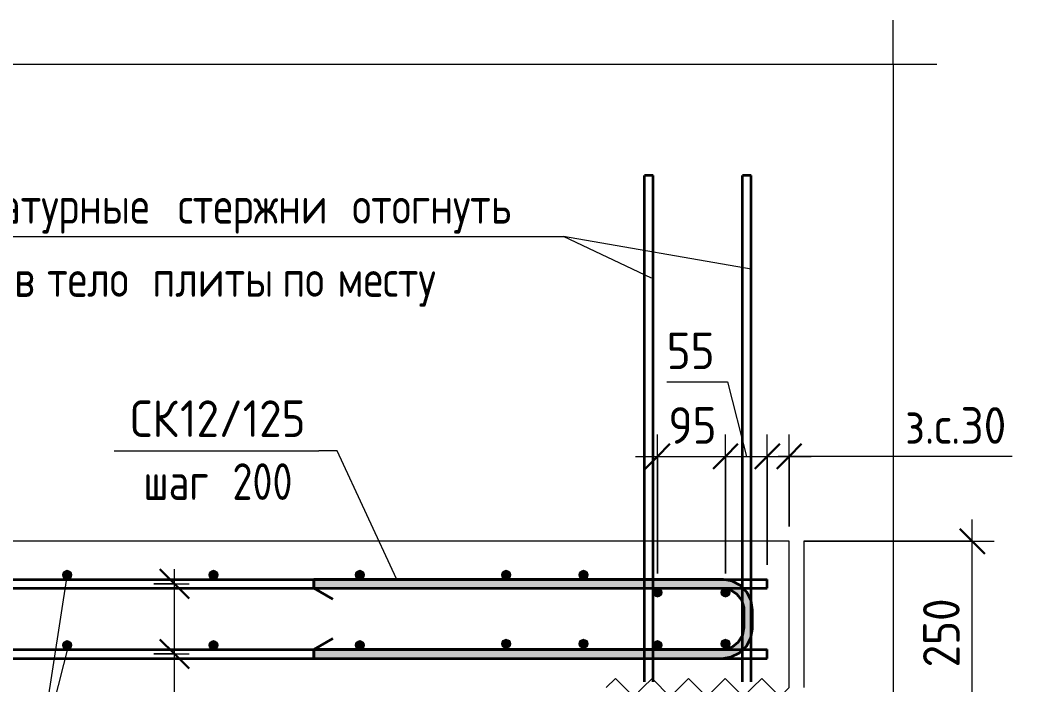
# Model space of a CAD drawing. Header units: millimetres. Extents: x 2384 to 38512, y -3571 to 48684.
# Drawn here: x 22082 to 23467, y -266 to 642 of the extents above; entities that cross this region are included whole.
import ezdxf

# ---------------------------------------------------------------- set-up
doc = ezdxf.new("R2010")
doc.units = ezdxf.units.MM
for name, color, linetype, lineweight in [('AA_Dim', 7, 'Continuous', 9), ('AA_Dim-20', 7, 'Continuous', 9), ('AA_Oformlenie', 7, 'Continuous', 9), ('AA_Vinoska', 7, 'Continuous', 9), ('AF_Perekritie_Опалубка', 253, 'Continuous', 20), ('KR_Armatura', 7, 'Continuous', 20), ('KR_Armatura_Tonkie', 7, 'Continuous', 20)]:
    doc.layers.add(name, color=color, linetype=linetype, lineweight=lineweight)
doc.styles.add('GOST Common', font='GOST Common.ttf', dxfattribs={"width": 0.85, "height": 50})
doc.styles.add('ISOCPEUR_1', font='isocpeur.ttf', dxfattribs={"width": 0.9, "height": 50})
doc.styles.add('ISOCPEUR_2', font='isocpeur.ttf', dxfattribs={"width": 0.8, "height": 50})
doc.dimstyles.new('00_Точн_3_знака__прозр__1', dxfattribs={"dimscale": 304.8, "dimtxt": 49.799059, "dimasz": 0.111549, "dimexe": 0.098425, "dimexo": 0.065617, "dimgap": 0.006562, "dimtad": 1, "dimdec": 3, "dimrnd": 0.001, "dimdsep": 46, "dimtxsty": 'ISOCPEUR_1', "dimblk1": 'OBLIQUE', "dimblk2": 'OBLIQUE', "dimsah": 1, "dimcen": 0.09, "dimdle": 0.098425, "dimazin": 0, "dimtfac": 1, "dimtdec": 4, "dimtix": 1, "dimtmove": 0, "dimatfit": 3, "dimfxl": 1, "dimtvp": 1, "dimtolj": 1, "dimtzin": 0, "dimlwd": 18, "dimlwe": 18, "dimarcsym": 2})
doc.dimstyles.new('05_Округл_5мм__прозр_', dxfattribs={"dimscale": 304.8, "dimtxt": 49.799059, "dimasz": 0.111549, "dimexe": 0.098425, "dimexo": 0.065617, "dimgap": 0.006562, "dimtad": 1, "dimdec": 0, "dimrnd": 5, "dimdsep": 46, "dimtxsty": 'ISOCPEUR_1', "dimblk1": 'OBLIQUE', "dimblk2": 'OBLIQUE', "dimsah": 1, "dimcen": 0.09, "dimdle": 0.098425, "dimazin": 0, "dimtfac": 1, "dimtdec": 4, "dimtix": 1, "dimtmove": 1, "dimatfit": 3, "dimfxl": 1, "dimtvp": 1, "dimtolj": 1, "dimtzin": 0, "dimlwd": 18, "dimlwe": 18, "dimarcsym": 2})
doc.dimstyles.new('05_Округл_5мм__прозр__1', dxfattribs={"dimscale": 304.8, "dimtxt": 49.799059, "dimasz": 0.111549, "dimexe": 0.098425, "dimexo": 0.065617, "dimgap": 0.006562, "dimtad": 1, "dimdec": 0, "dimrnd": 5, "dimdsep": 46, "dimtxsty": 'ISOCPEUR_1', "dimblk1": 'OBLIQUE', "dimblk2": 'OBLIQUE', "dimsah": 1, "dimcen": 0.09, "dimdle": 0.098425, "dimazin": 0, "dimtfac": 1, "dimtdec": 4, "dimtix": 1, "dimtmove": 0, "dimatfit": 3, "dimfxl": 1, "dimtvp": 1, "dimtolj": 1, "dimtzin": 0, "dimlwd": 18, "dimlwe": 18, "dimarcsym": 2})
doc.dimstyles.new('10_Раскладка_арматуры_с_засечками', dxfattribs={"dimscale": 304.8, "dimtxt": 0.18, "dimasz": 0.131234, "dimexe": 0.065617, "dimexo": 0, "dimgap": 0, "dimtad": 1, "dimdec": 3, "dimrnd": 0.001, "dimdsep": 46, "dimtxsty": 'ISOCPEUR_2', "dimblk1": 'OBLIQUE', "dimblk2": 'OBLIQUE', "dimsah": 1, "dimcen": 0.09, "dimdle": 0.065617, "dimazin": 0, "dimtfac": 1, "dimtdec": 4, "dimtix": 1, "dimtmove": 0, "dimatfit": 3, "dimfxl": 1, "dimtvp": 1, "dimtolj": 1, "dimtzin": 0, "dimlwd": 18, "dimlwe": 18, "dimarcsym": 2})

# ---------------------------------------------------------------- blocks, each defined once
blk = doc.blocks.new('Школа429_0_КР_РД_ВходнаяГруппа3_rvt-2-Сечение 3')
at = {"layer": 'AF_Perekritie_Опалубка', "color": 114}
for p, q in [((48167, -70), (48045, -70)), ((48045, -70), (48045, -270))]:
    blk.add_line(p, q, dxfattribs=at)
blk = doc.blocks.new('350_Стержень П торец СК-СГ _НесАрм_РабПлоск_ - 350_Стержень П торец СК-СГ _НесАрм_РабПлоск_-3817508-Сечение 3')
at = {"layer": 'KR_Armatura_Tonkie', "lineweight": 35}
for points in [[(47507, -134), (47933, -133.8), (47933, -122), (47375, -122.2), (47375, -134), (47478.7, -134)], [(47972, -164), (47975, -164), (47973.6, -153.1), (47969.4, -143), (47962.3, -134), (47954, -127.6), (47943.9, -123.4), (47933, -122.2), (47933, -134), (47940.8, -135), (47948.6, -138.5), (47954.6, -143.3), (47959.1, -149.3), (47962, -156.2), (47963.2, -164), (47970.8, -164)], [(47969, -188), (47975, -188), (47974.8, -164), (47963, -164), (47963.2, -188), (47967.4, -188)], [(47933, -230), (47943.9, -228.6), (47954, -224.4), (47962.7, -217.7), (47969.5, -208.8), (47973.6, -198.9), (47974.8, -188), (47963, -188), (47962, -195.8), (47958.6, -203.5), (47953.7, -209.6), (47947.7, -214.1), (47940.8, -217), (47933, -218.2), (47933, -229.8)], [(47375, -230), (47933, -229.8), (47933, -218), (47375, -218.2), (47375, -229.8)]]:
    blk.add_hatch(color=256, dxfattribs=at).paths.add_polyline_path(points)
for p, q in [((47827, -122), (47375, -122)), ((47375, -134), (47375, -122)), ((47375, -122.2), (47375, -133.8)), ((47839, -122), (47827, -122)), ((47933, -122), (47839, -122)), ((47375, -134), (47827, -134)), ((47375, -134), (47401, -149)), ((47827, -134), (47839, -134)), ((47839, -134), (47933, -134)), ((47961.7, -134), (47961, -133.2)), ((47975, -164), (47973, -151.3)), ((47963, -164), (47963, -188)), ((47975, -188), (47975, -164)), ((47963, -188), (47961, -198.7)), ((47375, -218), (47401, -203)), ((47827, -218), (47375, -218)), ((47375, -230), (47375, -218)), ((47375, -218.2), (47375, -218.8)), ((47375, -218.8), (47375, -229.8)), ((47839, -218), (47827, -218)), ((47933, -218), (47839, -218)), ((47961, -218.7), (47961.7, -218)), ((47375, -230), (47827, -230)), ((47827, -230), (47839, -230)), ((47839, -230), (47933, -230))]:
    blk.add_line(p, q, dxfattribs=at)
at = {"layer": 'KR_Armatura_Tonkie', "lineweight": 35, "flags": 128}
for points in [[(47961, -133.2), (47958.4, -130.6), (47947.1, -124.5), (47934.5, -122), (47933, -122)], [(47933, -134), (47943.7, -136), (47952.9, -141.6), (47959.6, -150.1), (47961, -154.7)], [(47973, -151.2), (47967.3, -139.8), (47961.7, -134)], [(47961, -154.7), (47962.8, -160.5), (47963, -164)], [(47973, -199.8), (47975, -189.5), (47975, -188)], [(47961, -198.7), (47955.4, -207.9), (47946.9, -214.6), (47936.5, -217.8), (47933, -218)], [(47961.7, -218), (47966.4, -213.4), (47972.5, -202.1), (47973, -199.8)], [(47933, -230), (47945.7, -228), (47957.2, -222.3), (47961, -218.7)]]:
    blk.add_lwpolyline(points, dxfattribs=at)
blk = doc.blocks.new('350_Стержень П торец СК-СГ _НесАрм_РабПлоск_ - 350_Стержень П торец СК-СГ _НесАрм_РабПлоск_-V63-Сечение 3')
at = {"layer": 'KR_Armatura_Tonkie', "lineweight": 35}
for p, q in [((47827, -122), (47375, -122)), ((47375, -133.8), (47375, -122.2)), ((47375, -122.2), (47375, -133.8)), ((47839, -122), (47827, -122)), ((47933, -122), (47839, -122)), ((47375, -134), (47827, -134)), ((47375, -134), (47401, -149)), ((47827, -134), (47839, -134)), ((47839, -134), (47933, -134)), ((47933, -134), (47942.5, -135.7)), ((47945, -136.8), (47951.5, -140.7)), ((47953.4, -142.1), (47959.3, -149.7)), ((47960, -151.5), (47961, -154.7)), ((47973, -151.2), (47971.7, -148.6)), ((47973.2, -152.2), (47973, -151.3)), ((47961, -154.7), (47962.3, -159)), ((47963, -164), (47963, -188)), ((47975, -188), (47975, -164)), ((47963, -188), (47961.3, -197.5)), ((47375, -218), (47401, -203)), ((47960.2, -200), (47956.3, -206.5)), ((47827, -218), (47375, -218)), ((47375, -218.2), (47375, -229.8)), ((47375, -229.8), (47375, -218.2)), ((47839, -218), (47827, -218)), ((47933, -218), (47839, -218)), ((47945.5, -215), (47938, -217.3)), ((47954.9, -208.4), (47947.3, -214.3)), ((47375, -230), (47827, -230)), ((47827, -230), (47839, -230)), ((47839, -230), (47933, -230))]:
    blk.add_line(p, q, dxfattribs=at)
at = {"layer": 'KR_Armatura_Tonkie', "lineweight": 35, "flags": 128}
for points in [[(47937.4, -122.6), (47934.5, -122), (47933, -122)], [(47949.7, -125.9), (47947.1, -124.5), (47945.6, -124.2)], [(47960, -132.2), (47958.4, -130.6), (47956.4, -129.5)], [(47968.1, -141.3), (47967.3, -139.8), (47965.3, -137.7)], [(47974.4, -192.4), (47975, -189.5), (47975, -188)], [(47971.1, -204.7), (47972.5, -202.1), (47972.8, -200.6)], [(47955.7, -223.1), (47957.2, -222.3), (47959.3, -220.3)], [(47964.7, -215.1), (47966.4, -213.4), (47967.5, -211.4)], [(47944.8, -228.2), (47945.7, -228), (47948.4, -226.7)]]:
    blk.add_lwpolyline(points, dxfattribs=at)
blk = doc.blocks.new('350_Стержень П торец СК-СГ _НесАрм_РабПлоск_ - 350_Стержень П торец СК-СГ _НесАрм_РабПлоск_-V64-Сечение 3')
at = {"layer": 'KR_Armatura_Tonkie', "lineweight": 35}
for p, q in [((47827, -122), (47375, -122)), ((47375, -133.8), (47375, -122.2)), ((47375, -122.2), (47375, -133.8)), ((47839, -122), (47827, -122)), ((47933, -122), (47839, -122)), ((47375, -134), (47827, -134)), ((47375, -134), (47401, -149)), ((47827, -134), (47839, -134)), ((47839, -134), (47933, -134)), ((47933, -134), (47942.5, -135.7)), ((47945, -136.8), (47951.5, -140.7)), ((47953.4, -142.1), (47959.3, -149.7)), ((47960, -151.5), (47961, -154.7)), ((47973, -151.2), (47971.7, -148.6)), ((47973.2, -152.2), (47973, -151.3)), ((47961, -154.7), (47962.3, -159)), ((47963, -164), (47963, -188)), ((47975, -188), (47975, -164)), ((47963, -188), (47961.3, -197.5)), ((47375, -218), (47401, -203)), ((47960.2, -200), (47956.3, -206.5)), ((47827, -218), (47375, -218)), ((47375, -218.2), (47375, -221)), ((47375, -229.8), (47375, -218.2)), ((47375, -221), (47375, -229.8)), ((47839, -218), (47827, -218)), ((47933, -218), (47839, -218)), ((47945.5, -215), (47938, -217.3)), ((47954.9, -208.4), (47947.3, -214.3)), ((47375, -230), (47827, -230)), ((47827, -230), (47839, -230)), ((47839, -230), (47933, -230))]:
    blk.add_line(p, q, dxfattribs=at)
at = {"layer": 'KR_Armatura_Tonkie', "lineweight": 35, "flags": 128}
for points in [[(47937.4, -122.6), (47934.5, -122), (47933, -122)], [(47949.7, -125.9), (47947.1, -124.5), (47945.6, -124.2)], [(47960, -132.2), (47958.4, -130.6), (47956.4, -129.5)], [(47968.1, -141.3), (47967.3, -139.8), (47965.3, -137.7)], [(47974.4, -192.4), (47975, -189.5), (47975, -188)], [(47971.1, -204.7), (47972.5, -202.1), (47972.8, -200.6)], [(47955.7, -223.1), (47957.2, -222.3), (47959.3, -220.3)], [(47964.7, -215.1), (47966.4, -213.4), (47967.5, -211.4)], [(47944.8, -228.2), (47945.7, -228), (47948.4, -226.7)]]:
    blk.add_lwpolyline(points, dxfattribs=at)
blk = doc.blocks.new('350_Стержень П торец СК-СГ _НесАрм_РабПлоск_ - 350_Стержень П торец СК-СГ _НесАрм_РабПлоск_-V65-Сечение 3')
at = {"layer": 'KR_Armatura_Tonkie', "lineweight": 35}
for p, q in [((47827, -122), (47375, -122)), ((47375, -131), (47375, -122.2)), ((47375, -122.2), (47375, -133.8)), ((47839, -122), (47827, -122)), ((47933, -122), (47839, -122)), ((47375, -133.8), (47375, -131)), ((47375, -134), (47827, -134)), ((47375, -134), (47401, -149)), ((47827, -134), (47839, -134)), ((47839, -134), (47933, -134)), ((47933, -134), (47942.5, -135.7)), ((47945, -136.8), (47951.5, -140.7)), ((47953.4, -142.1), (47959.3, -149.7)), ((47960, -151.5), (47961, -154.7)), ((47973, -151.2), (47971.7, -148.6)), ((47973.2, -152.2), (47973, -151.3)), ((47961, -154.7), (47962.3, -159)), ((47963, -164), (47963, -188)), ((47975, -188), (47975, -164)), ((47963, -188), (47961.3, -197.5)), ((47375, -218), (47401, -203)), ((47960.2, -200), (47956.3, -206.5)), ((47827, -218), (47375, -218)), ((47375, -218.2), (47375, -229.8)), ((47375, -229.8), (47375, -218.2)), ((47839, -218), (47827, -218)), ((47933, -218), (47839, -218)), ((47945.5, -215), (47938, -217.3)), ((47954.9, -208.4), (47947.3, -214.3)), ((47375, -230), (47827, -230)), ((47827, -230), (47839, -230)), ((47839, -230), (47933, -230))]:
    blk.add_line(p, q, dxfattribs=at)
at = {"layer": 'KR_Armatura_Tonkie', "lineweight": 35, "flags": 128}
for points in [[(47937.4, -122.6), (47934.5, -122), (47933, -122)], [(47949.7, -125.9), (47947.1, -124.5), (47945.6, -124.2)], [(47960, -132.2), (47958.4, -130.6), (47956.4, -129.5)], [(47968.1, -141.3), (47967.3, -139.8), (47965.3, -137.7)], [(47974.4, -192.4), (47975, -189.5), (47975, -188)], [(47971.1, -204.7), (47972.5, -202.1), (47972.8, -200.6)], [(47955.7, -223.1), (47957.2, -222.3), (47959.3, -220.3)], [(47964.7, -215.1), (47966.4, -213.4), (47967.5, -211.4)], [(47944.8, -228.2), (47945.7, -228), (47948.4, -226.7)]]:
    blk.add_lwpolyline(points, dxfattribs=at)
blk = doc.blocks.new('350_Стержень П торец СК-СГ _НесАрм_РабПлоск_ - 350_Стержень П торец СК-СГ _НесАрм_РабПлоск_-V66-Сечение 3')
at = {"layer": 'KR_Armatura_Tonkie', "lineweight": 35}
for p, q in [((47827, -122), (47375, -122)), ((47375, -133.8), (47375, -122.2)), ((47375, -122.2), (47375, -133.8)), ((47839, -122), (47827, -122)), ((47933, -122), (47839, -122)), ((47375, -134), (47827, -134)), ((47375, -134), (47401, -149)), ((47827, -134), (47839, -134)), ((47839, -134), (47933, -134)), ((47933, -134), (47942.5, -135.7)), ((47945, -136.8), (47951.5, -140.7)), ((47958.4, -130.6), (47956.4, -129.5)), ((47960, -132.2), (47958.4, -130.6)), ((47953.4, -142.1), (47959.3, -149.7)), ((47960, -151.5), (47961, -154.7)), ((47973, -151.2), (47971.7, -148.6)), ((47973.2, -152.2), (47973, -151.3)), ((47961, -154.7), (47962.3, -159)), ((47963, -164), (47963, -188)), ((47975, -188), (47975, -164)), ((47963, -188), (47961.3, -197.5)), ((47375, -218), (47401, -203)), ((47960.2, -200), (47956.3, -206.5)), ((47827, -218), (47375, -218)), ((47375, -218.2), (47375, -227)), ((47375, -229.8), (47375, -218.2)), ((47839, -218), (47827, -218)), ((47933, -218), (47839, -218)), ((47945.5, -215), (47938, -217.3)), ((47954.9, -208.4), (47947.3, -214.3)), ((47375, -227), (47375, -229.8)), ((47375, -230), (47827, -230)), ((47827, -230), (47839, -230)), ((47839, -230), (47933, -230))]:
    blk.add_line(p, q, dxfattribs=at)
at = {"layer": 'KR_Armatura_Tonkie', "lineweight": 35, "flags": 128}
for points in [[(47937.4, -122.6), (47934.5, -122), (47933, -122)], [(47949.7, -125.9), (47947.1, -124.5), (47945.6, -124.2)], [(47968.1, -141.3), (47967.3, -139.8), (47965.3, -137.7)], [(47974.4, -192.4), (47975, -189.5), (47975, -188)], [(47971.1, -204.7), (47972.5, -202.1), (47972.8, -200.6)], [(47955.7, -223.1), (47957.2, -222.3), (47959.3, -220.3)], [(47964.7, -215.1), (47966.4, -213.4), (47967.5, -211.4)], [(47944.8, -228.2), (47945.7, -228), (47948.4, -226.7)]]:
    blk.add_lwpolyline(points, dxfattribs=at)
blk = doc.blocks.new('350_Стержень П торец СК-СГ _НесАрм_РабПлоск_ - 350_Стержень П торец СК-СГ _НесАрм_РабПлоск_-V67-Сечение 3')
at = {"layer": 'KR_Armatura_Tonkie', "lineweight": 35}
for p, q in [((47827, -122), (47375, -122)), ((47375, -125), (47375, -122.2)), ((47375, -122.2), (47375, -133.8)), ((47839, -122), (47827, -122)), ((47933, -122), (47839, -122)), ((47375, -133.8), (47375, -125)), ((47375, -134), (47827, -134)), ((47375, -134), (47401, -149)), ((47827, -134), (47839, -134)), ((47839, -134), (47933, -134)), ((47933, -134), (47942.5, -135.7)), ((47945, -136.8), (47951.5, -140.7)), ((47953.4, -142.1), (47959.3, -149.7)), ((47960, -151.5), (47961, -154.7)), ((47973, -151.2), (47971.7, -148.6)), ((47973.2, -152.2), (47973, -151.3)), ((47961, -154.7), (47962.3, -159)), ((47963, -164), (47963, -188)), ((47975, -188), (47975, -164)), ((47963, -188), (47961.3, -197.5)), ((47375, -218), (47401, -203)), ((47960.2, -200), (47956.3, -206.5)), ((47827, -218), (47375, -218)), ((47375, -218.2), (47375, -229.8)), ((47375, -229.8), (47375, -218.2)), ((47839, -218), (47827, -218)), ((47933, -218), (47839, -218)), ((47945.5, -215), (47938, -217.3)), ((47954.9, -208.4), (47947.3, -214.3)), ((47375, -230), (47827, -230)), ((47827, -230), (47839, -230)), ((47839, -230), (47933, -230))]:
    blk.add_line(p, q, dxfattribs=at)
at = {"layer": 'KR_Armatura_Tonkie', "lineweight": 35, "flags": 128}
for points in [[(47937.4, -122.6), (47934.5, -122), (47933, -122)], [(47949.7, -125.9), (47947.1, -124.5), (47945.6, -124.2)], [(47960, -132.2), (47958.4, -130.6), (47956.4, -129.5)], [(47968.1, -141.3), (47967.3, -139.8), (47965.3, -137.7)], [(47974.4, -192.4), (47975, -189.5), (47975, -188)], [(47971.1, -204.7), (47972.5, -202.1), (47972.8, -200.6)], [(47955.7, -223.1), (47957.2, -222.3), (47959.3, -220.3)], [(47964.7, -215.1), (47966.4, -213.4), (47967.5, -211.4)], [(47944.8, -228.2), (47945.7, -228), (47948.4, -226.7)]]:
    blk.add_lwpolyline(points, dxfattribs=at)
blk = doc.blocks.new('Последовательность узлов - 3мм масшт20 маскировка-V82-Сечение 3')
at = {"layer": 'AA_Oformlenie'}
for p, q in [((44859.4, -2570), (44871.9, -2557.5)), ((44896.9, -2582.5), (44871.9, -2557.5)), ((44909.4, -2570), (44921.9, -2557.5)), ((44946.9, -2582.5), (44921.9, -2557.5)), ((44959.4, -2570), (44971.9, -2557.5)), ((44996.9, -2582.5), (44971.9, -2557.5)), ((45009.4, -2570), (45021.9, -2557.5)), ((45046.9, -2582.5), (45021.9, -2557.5)), ((45059.4, -2570), (45071.9, -2557.5)), ((45096.9, -2582.5), (45071.9, -2557.5)), ((44909.4, -2570), (44896.9, -2582.5)), ((44959.4, -2570), (44946.9, -2582.5)), ((45009.4, -2570), (44996.9, -2582.5)), ((45059.4, -2570), (45046.9, -2582.5)), ((45109.4, -2570), (45096.9, -2582.5))]:
    blk.add_line(p, q, dxfattribs=at)
blk = doc.blocks.new('011_Прямоугольник обрыва _ЭлУзла_ - 011_Прямоугольник обрыва _ЭлУзла_-3901859-Сечение 3')
at = {"layer": 'AA_Oformlenie'}
for p, q in [((46452.6, 582), (48167, 582)), ((48167, 582), (48167, -373.2))]:
    blk.add_line(p, q, dxfattribs=at)
blk = doc.blocks.new('DIMBLOCK138-Сечение 3')
at = {"layer": 'AA_Dim-20', "lineweight": 18}
for p, q in [((23383.2, -320), (23383.2, -40)), ((23152.9, -70), (23413.2, -70)), ((23383.2, -70), (23152.9, -70)), ((23112.9, -320), (23413.2, -320)), ((23383.2, -320), (23112.9, -320))]:
    blk.add_line(p, q, dxfattribs=at)
at = {"layer": 'AA_Dim-20', "lineweight": 30}
for p, q in [((23383.2, -70), (23366.2, -53)), ((23383.2, -70), (23400.2, -87)), ((23383.2, -320), (23366.2, -303)), ((23383.2, -320), (23400.2, -337))]:
    blk.add_line(p, q, dxfattribs=at)
at = {"layer": 'AA_Dim-20', "color": 0, "lineweight": 18, "insert": (23315.9, -242.4), "char_height": 50, "width": 113.772, "attachment_point": 1, "rotation": 90, "line_spacing_factor": 1.149209, "style": 'ISOCPEUR_1'}
blk.add_mtext('250', dxfattribs=at)
blk = doc.blocks.new('_Oblique')
at = {"color": 0, "linetype": 'ByBlock', "lineweight": -2}
blk.add_line((-0.5, -0.5), (0.5, 0.5), dxfattribs=at)
blk = doc.blocks.new('042_М_Арматуры - Диам длина поз _ Комментарий-2260297-Сечение 3')
at = {"layer": 'AA_Vinoska'}
blk.add_line((46426.1, 53.5), (46706.1, 53.5), dxfattribs=at)
blk = doc.blocks.new('DIMBLOCK159-Сечение 3')
at = {"layer": 'AA_Dim-20', "lineweight": 18}
for p, q in [((22952.9, -114), (22952.9, 76)), ((23045.8, -114), (23045.8, 76)), ((22922.9, 46), (23045.8, 46)), ((22952.9, 46), (22952.9, -114)), ((23045.8, 46), (23045.8, -114))]:
    blk.add_line(p, q, dxfattribs=at)
at = {"layer": 'AA_Dim-20', "lineweight": 30}
for p, q in [((22952.9, 46), (22969.9, 63)), ((23045.8, 46), (23062.8, 63)), ((22952.9, 46), (22935.9, 29)), ((23045.8, 46), (23028.8, 29))]:
    blk.add_line(p, q, dxfattribs=at)
at = {"layer": 'AA_Dim-20', "color": 0, "lineweight": 18, "insert": (22967.7, 113.3), "char_height": 50, "width": 75.848, "attachment_point": 1, "line_spacing_factor": 1.149209, "style": 'ISOCPEUR_1'}
blk.add_mtext('95', dxfattribs=at)
blk = doc.blocks.new('DIMBLOCK160-Сечение 3')
at = {"layer": 'AA_Dim-20', "lineweight": 18}
for p, q in [((22965.4, 148), (23048.6, 148)), ((23048.6, 148), (23074.3, 46)), ((23045.8, -114), (23045.8, 76)), ((23102.9, -102), (23102.9, 76)), ((23045.8, 46), (23102.9, 46)), ((23045.8, 46), (23045.8, -114)), ((23102.9, 46), (23102.9, -102))]:
    blk.add_line(p, q, dxfattribs=at)
at = {"layer": 'AA_Dim-20', "lineweight": 30}
for p, q in [((23045.8, 46), (23062.8, 63)), ((23102.9, 46), (23119.9, 63)), ((23045.8, 46), (23028.8, 29)), ((23102.9, 46), (23085.9, 29))]:
    blk.add_line(p, q, dxfattribs=at)
at = {"layer": 'AA_Dim-20', "color": 0, "lineweight": 18, "insert": (22965.4, 215.3), "char_height": 50, "width": 75.848, "attachment_point": 1, "line_spacing_factor": 1.149209, "style": 'ISOCPEUR_1'}
blk.add_mtext('55', dxfattribs=at)
blk = doc.blocks.new('DIMBLOCK161-Сечение 3')
at = {"layer": 'AA_Dim-20', "lineweight": 18}
for p, q in [((23102.9, -102), (23102.9, 76)), ((23132.9, -50), (23132.9, 76)), ((23102.9, 46), (23162.9, 46)), ((23102.9, 46), (23102.9, -102)), ((23271.4, 46), (23117.9, 46)), ((23132.9, 46), (23132.9, -50)), ((23437.9, 46), (23271.4, 46))]:
    blk.add_line(p, q, dxfattribs=at)
at = {"layer": 'AA_Dim-20', "lineweight": 30}
for p, q in [((23102.9, 46), (23119.9, 63)), ((23132.9, 46), (23149.9, 63)), ((23102.9, 46), (23085.9, 29)), ((23132.9, 46), (23115.9, 29))]:
    blk.add_line(p, q, dxfattribs=at)
at = {"layer": 'AA_Dim-20', "color": 0, "lineweight": 18, "insert": (23291.4, 113.3), "char_height": 50, "width": 175.829, "attachment_point": 1, "line_spacing_factor": 1.149209, "style": 'ISOCPEUR_1'}
blk.add_mtext('з.с.30', dxfattribs=at)
blk = doc.blocks.new('DIMBLOCK164-Сечение 3')
at = {"layer": 'AA_Dim-20', "lineweight": 30}
for p, q in [((22292.3, -128), (22272.3, -108)), ((22292.3, -128), (22312.3, -148)), ((22292.3, -224), (22272.3, -204)), ((22292.3, -224), (22312.3, -244))]:
    blk.add_line(p, q, dxfattribs=at)
at = {"layer": 'AA_Dim-20', "lineweight": 18}
for p, q in [((22292.3, -244), (22292.3, -108)), ((22264, -128), (22312.3, -128)), ((22292.3, -128), (22264, -128)), ((22264, -224), (22312.3, -224)), ((22292.3, -224), (22264, -224))]:
    blk.add_line(p, q, dxfattribs=at)
blk = doc.blocks.new('010_Текст с выноской - Текст 2 строки-4202552-Сечение 3')
at = {"layer": 'AA_Vinoska'}
blk.add_line((46816.5, 346.4), (47716.5, 346.4), dxfattribs=at)

msp = doc.modelspace()

# ---------------------------------------------------------------- hatches: boundary and pattern name
at = {"layer": 'KR_Armatura'}
h = msp.add_hatch(color=256, dxfattribs=at)
edge = h.paths.add_edge_path()
edge.add_arc((22145.7976, -116), 6, 0, 360)
for points in [[(22145.7976, -122), (22150.9937, -119), (22150.9937, -113), (22145.7976, -110), (22140.6014, -113), (22140.6014, -119)], [(22345.7976, -122), (22350.9937, -119), (22350.9937, -113), (22345.7976, -110), (22340.6014, -113), (22340.6014, -119)], [(22545.7976, -122), (22550.9937, -119), (22550.9937, -113), (22545.7976, -110), (22540.6014, -113), (22540.6014, -119)], [(22745.7976, -122), (22750.9937, -119), (22750.9937, -113), (22745.7976, -110), (22740.6014, -113), (22740.6014, -119)], [(22851.7976, -122), (22856.9937, -119), (22856.9937, -113), (22851.7976, -110), (22846.6014, -113), (22846.6014, -119)], [(22952.8941, -146), (22958.0903, -143), (22958.0903, -137), (22952.8941, -134), (22947.698, -137), (22947.698, -143)], [(23045.7976, -146), (23050.9937, -143), (23050.9937, -137), (23045.7976, -134), (23040.6014, -137), (23040.6014, -143)], [(22145.7976, -218), (22150.9937, -215), (22150.9937, -209), (22145.7976, -206), (22140.6014, -209), (22140.6014, -215)], [(22345.7976, -218), (22350.9937, -215), (22350.9937, -209), (22345.7976, -206), (22340.6014, -209), (22340.6014, -215)], [(22545.7976, -218), (22550.9937, -215), (22550.9937, -209), (22545.7976, -206), (22540.6014, -209), (22540.6014, -215)], [(22745.7976, -216), (22750.9937, -213), (22750.9937, -207), (22745.7976, -204), (22740.6014, -207.2417), (22740.6014, -213)], [(22851.7976, -216), (22856.9937, -213), (22856.9937, -207), (22851.7976, -204), (22846.6014, -207.2417), (22846.6014, -213)], [(22952.8941, -218), (22958.0903, -215), (22958.0903, -209), (22952.8941, -206), (22947.698, -209), (22947.698, -215)], [(23045.7976, -216), (23050.9937, -213), (23050.9937, -207), (23045.7976, -204), (23040.6014, -207.2417), (23040.6014, -213)]]:
    msp.add_hatch(color=256, dxfattribs=at).paths.add_polyline_path(points)
h = msp.add_hatch(color=256, dxfattribs=at)
edge = h.paths.add_edge_path()
edge.add_arc((22345.7976, -116), 6, 0, 360)
h = msp.add_hatch(color=256, dxfattribs=at)
edge = h.paths.add_edge_path()
edge.add_arc((22545.7976, -116), 6, 0, 360)
h = msp.add_hatch(color=256, dxfattribs=at)
edge = h.paths.add_edge_path()
edge.add_arc((22745.7976, -116), 6, 0, 360)
h = msp.add_hatch(color=256, dxfattribs=at)
edge = h.paths.add_edge_path()
edge.add_arc((22851.7976, -116), 6, 0, 360)
h = msp.add_hatch(color=256, dxfattribs=at)
edge = h.paths.add_edge_path()
edge.add_arc((22952.8941, -140), 6, 0, 360)
h = msp.add_hatch(color=256, dxfattribs=at)
edge = h.paths.add_edge_path()
edge.add_arc((23045.7976, -140), 6, 0, 360)
h = msp.add_hatch(color=256, dxfattribs=at)
edge = h.paths.add_edge_path()
edge.add_arc((22145.7976, -212), 6, 0, 360)
h = msp.add_hatch(color=256, dxfattribs=at)
edge = h.paths.add_edge_path()
edge.add_arc((22345.7976, -212), 6, 0, 360)
h = msp.add_hatch(color=256, dxfattribs=at)
edge = h.paths.add_edge_path()
edge.add_arc((22545.7976, -212), 6, 0, 360)
h = msp.add_hatch(color=256, dxfattribs=at)
edge = h.paths.add_edge_path()
edge.add_arc((22745.7976, -210), 6, 0, 360)
h = msp.add_hatch(color=256, dxfattribs=at)
edge = h.paths.add_edge_path()
edge.add_arc((22851.7976, -210), 6, 0, 360)
h = msp.add_hatch(color=256, dxfattribs=at)
edge = h.paths.add_edge_path()
edge.add_arc((22952.8941, -212), 6, 0, 360)
h = msp.add_hatch(color=256, dxfattribs=at)
edge = h.paths.add_edge_path()
edge.add_arc((23045.7976, -210), 6, 0, 360)

# ---------------------------------------------------------------- linework, layer by layer
at = {"layer": 'AA_Vinoska'}
for p, q in [((23274.8944, 582), (23274.8944, 642)), ((23274.8944, 582), (23334.8944, 582)), ((23080.6723, 301.8218), (22824.3835, 346.4029)), ((22944.4321, 289.3841), (22824.3835, 346.4029)), ((22514.8183, 53.4934), (22489.8509, 53.4934)), ((22595.8123, -121.1368), (22514.8183, 53.4934)), ((22145.4483, -117.5548), (22103.9041, -384.2763)), ((22148.4881, -207.736), (22103.9041, -384.2763)), ((22292.1191, -222.5569), (22292.1191, -384.2763))]:
    msp.add_line(p, q, dxfattribs=at)
at = {"layer": 'AF_Perekritie_Опалубка'}
for p, q in [((22934.8941, -70), (21252.8944, -70)), ((22946.8941, -70), (22934.8941, -70)), ((23068.8941, -70), (22946.8941, -70)), ((23080.8941, -70), (23068.8941, -70)), ((23132.8941, -70), (23080.8941, -70)), ((23132.8941, -270), (23132.8941, -70))]:
    msp.add_line(p, q, dxfattribs=at)
at = {"layer": 'KR_Armatura'}
for p, q in [((22145.7976, -110), (22140.6014, -113)), ((22150.9937, -113), (22145.7976, -110)), ((22345.7976, -110), (22340.6014, -113)), ((22350.9937, -113), (22345.7976, -110)), ((22545.7976, -110), (22540.6014, -113)), ((22550.9937, -113), (22545.7976, -110)), ((22745.7976, -110), (22740.6014, -113)), ((22750.9937, -113), (22745.7976, -110)), ((22851.7976, -110), (22846.6014, -113)), ((22856.9937, -113), (22851.7976, -110)), ((22140.6014, -113), (22140.6014, -119)), ((22140.6014, -119), (22145.7976, -122)), ((22145.7976, -122), (22150.9937, -119)), ((22150.9937, -119), (22150.9937, -113)), ((22340.6014, -113), (22340.6014, -119)), ((22340.6014, -119), (22345.7976, -122)), ((22345.7976, -122), (22350.9937, -119)), ((22350.9937, -119), (22350.9937, -113)), ((22540.6014, -113), (22540.6014, -119)), ((22540.6014, -119), (22545.7976, -122)), ((22545.7976, -122), (22550.9937, -119)), ((22550.9937, -119), (22550.9937, -113)), ((22740.6014, -113), (22740.6014, -119)), ((22740.6014, -119), (22745.7976, -122)), ((22745.7976, -122), (22750.9937, -119)), ((22750.9937, -119), (22750.9937, -113)), ((22846.6014, -113), (22846.6014, -119)), ((22846.6014, -119), (22851.7976, -122)), ((22851.7976, -122), (22856.9937, -119)), ((22856.9937, -119), (22856.9937, -113)), ((22952.8941, -134), (22947.698, -137)), ((22947.698, -137), (22947.698, -143)), ((22958.0903, -137), (22952.8941, -134)), ((22958.0903, -143), (22958.0903, -137)), ((23045.7976, -134), (23040.6014, -137)), ((23040.6014, -137), (23040.6014, -143)), ((23050.9937, -137), (23045.7976, -134)), ((23050.9937, -143), (23050.9937, -137)), ((22947.698, -143), (22952.8941, -146)), ((22952.8941, -146), (22958.0903, -143)), ((23040.6014, -143), (23045.7976, -146)), ((23045.7976, -146), (23050.9937, -143)), ((22145.7976, -206), (22140.6014, -209)), ((22150.9937, -209), (22145.7976, -206)), ((22345.7976, -206), (22340.6014, -209)), ((22350.9937, -209), (22345.7976, -206)), ((22545.7976, -206), (22540.6014, -209)), ((22550.9937, -209), (22545.7976, -206)), ((22745.7976, -204), (22740.6014, -207.2417)), ((22740.6014, -207.2417), (22740.6014, -213)), ((22750.9937, -207), (22745.7976, -204)), ((22750.9937, -213), (22750.9937, -207)), ((22851.7976, -204), (22846.6014, -207.2417)), ((22846.6014, -207.2417), (22846.6014, -213)), ((22856.9937, -207), (22851.7976, -204)), ((22856.9937, -213), (22856.9937, -207)), ((22952.8941, -206), (22947.698, -209)), ((22958.0903, -209), (22952.8941, -206)), ((23045.7976, -204), (23040.6014, -207.2417)), ((23040.6014, -207.2417), (23040.6014, -213)), ((23050.9937, -207), (23045.7976, -204)), ((23050.9937, -213), (23050.9937, -207)), ((22140.6014, -209), (22140.6014, -215)), ((22140.6014, -215), (22145.7976, -218)), ((22145.7976, -218), (22150.9937, -215)), ((22150.9937, -215), (22150.9937, -209)), ((22340.6014, -209), (22340.6014, -215)), ((22340.6014, -215), (22345.7976, -218)), ((22345.7976, -218), (22350.9937, -215)), ((22350.9937, -215), (22350.9937, -209)), ((22540.6014, -209), (22540.6014, -215)), ((22540.6014, -215), (22545.7976, -218)), ((22545.7976, -218), (22550.9937, -215)), ((22550.9937, -215), (22550.9937, -209)), ((22740.6014, -213), (22745.7976, -216)), ((22745.7976, -216), (22750.9937, -213)), ((22846.6014, -213), (22851.7976, -216)), ((22851.7976, -216), (22856.9937, -213)), ((22947.698, -209), (22947.698, -215)), ((22947.698, -215), (22952.8941, -218)), ((22952.8941, -218), (22958.0903, -215)), ((22958.0903, -215), (22958.0903, -209)), ((23040.6014, -213), (23045.7976, -216)), ((23045.7976, -216), (23050.9937, -213))]:
    msp.add_line(p, q, dxfattribs=at)
for centre in [(22145.7976, -116), (22345.7976, -116), (22545.7976, -116), (22745.7976, -116), (22851.7976, -116), (22952.8941, -140), (23045.7976, -140), (22145.7976, -212), (22345.7976, -212), (22545.7976, -212), (22745.7976, -210), (22851.7976, -210), (22952.8941, -212), (23045.7976, -210)]:
    msp.add_circle(centre, 6, dxfattribs=at)
at = {"layer": 'KR_Armatura_Tonkie', "lineweight": 35}
for p, q in [((22946.8941, 430), (22934.8941, 430)), ((22934.8941, -122), (22934.8941, 430)), ((22946.8941, 430), (22934.8941, 430)), ((22934.8941, -122), (22934.8941, 430)), ((22946.8941, 430), (22934.8941, 430)), ((22934.8941, -122), (22934.8941, 430)), ((22946.8941, 430), (22934.8941, 430)), ((22934.8941, -122), (22934.8941, 430)), ((22946.8941, 430), (22934.8941, 430)), ((22934.8941, -122), (22934.8941, 430)), ((22946.8941, 430), (22934.8941, 430)), ((22934.8941, -122), (22934.8941, 430)), ((22946.8941, 430), (22934.8941, 430)), ((22934.8941, -122), (22934.8941, 430)), ((22946.8941, 430), (22934.8941, 430)), ((22934.8941, -262), (22934.8941, 430)), ((22946.8941, -122), (22946.8941, 430)), ((22946.8941, -122), (22946.8941, 430)), ((22946.8941, -122), (22946.8941, 430)), ((22946.8941, -122), (22946.8941, 430)), ((22946.8941, -122), (22946.8941, 430)), ((22946.8941, -122), (22946.8941, 430)), ((22946.8941, -122), (22946.8941, 430)), ((22946.8941, -262), (22946.8941, 430)), ((23080.8941, 430), (23068.8941, 430)), ((23068.8941, -122), (23068.8941, 430)), ((23080.8941, 430), (23068.8941, 430)), ((23068.8941, -122), (23068.8941, 430)), ((23080.8941, 430), (23068.8941, 430)), ((23068.8941, -122), (23068.8941, 430)), ((23080.8941, 430), (23068.8941, 430)), ((23068.8941, -122), (23068.8941, 430)), ((23080.8941, 430), (23068.8941, 430)), ((23068.8941, -122), (23068.8941, 430)), ((23080.8941, 430), (23068.8941, 430)), ((23068.8941, -122), (23068.8941, 430)), ((23080.8941, 430), (23068.8941, 430)), ((23068.8941, -122), (23068.8941, 430)), ((23080.8941, 430), (23068.8941, 430)), ((23068.8941, -262), (23068.8941, 430)), ((23080.8941, -122), (23080.8941, 430)), ((23080.8941, -122), (23080.8941, 430)), ((23080.8941, -122), (23080.8941, 430)), ((23080.8941, -122), (23080.8941, 430)), ((23080.8941, -122), (23080.8941, 430)), ((23080.8941, -122), (23080.8941, 430)), ((23080.8941, -122), (23080.8941, 430)), ((23080.8941, -262), (23080.8941, 430)), ((21282.8944, -122), (22934.8941, -122)), ((21282.8944, -122), (22934.8941, -122)), ((21282.8944, -122), (22934.8941, -122)), ((21282.8944, -122), (22934.8941, -122)), ((21282.8944, -122), (22934.8941, -122)), ((21282.8944, -122), (22934.8941, -122)), ((21282.8944, -122), (22934.8941, -122)), ((22934.8941, -134), (22934.8941, -122)), ((22934.8941, -134), (22934.8941, -122)), ((22934.8941, -134), (22934.8941, -122)), ((22934.8941, -134), (22934.8941, -122)), ((22934.8941, -134), (22934.8941, -122)), ((22934.8941, -134), (22934.8941, -122)), ((22934.8941, -134), (22934.8941, -122)), ((22934.8941, -122), (22946.8941, -122)), ((22934.8941, -122), (22946.8941, -122)), ((22934.8941, -122), (22946.8941, -122)), ((22934.8941, -122), (22946.8941, -122)), ((22934.8941, -122), (22946.8941, -122)), ((22934.8941, -122), (22946.8941, -122)), ((22934.8941, -122), (22946.8941, -122)), ((22946.8941, -134), (22946.8941, -122)), ((22946.8941, -134), (22946.8941, -122)), ((22946.8941, -134), (22946.8941, -122)), ((22946.8941, -134), (22946.8941, -122)), ((22946.8941, -134), (22946.8941, -122)), ((22946.8941, -134), (22946.8941, -122)), ((22946.8941, -134), (22946.8941, -122)), ((22946.8941, -122), (23068.8941, -122)), ((22946.8941, -122), (23068.8941, -122)), ((22946.8941, -122), (23068.8941, -122)), ((22946.8941, -122), (23068.8941, -122)), ((22946.8941, -122), (23068.8941, -122)), ((22946.8941, -122), (23068.8941, -122)), ((22946.8941, -122), (23068.8941, -122)), ((23068.8941, -134), (23068.8941, -122)), ((23068.8941, -134), (23068.8941, -122)), ((23068.8941, -134), (23068.8941, -122)), ((23068.8941, -134), (23068.8941, -122)), ((23068.8941, -134), (23068.8941, -122)), ((23068.8941, -134), (23068.8941, -122)), ((23068.8941, -134), (23068.8941, -122)), ((23068.8941, -122), (23080.8941, -122)), ((23068.8941, -122), (23080.8941, -122)), ((23068.8941, -122), (23080.8941, -122)), ((23068.8941, -122), (23080.8941, -122)), ((23068.8941, -122), (23080.8941, -122)), ((23068.8941, -122), (23080.8941, -122)), ((23068.8941, -122), (23080.8941, -122)), ((23080.8941, -134), (23080.8941, -122)), ((23080.8941, -134), (23080.8941, -122)), ((23080.8941, -134), (23080.8941, -122)), ((23080.8941, -134), (23080.8941, -122)), ((23080.8941, -134), (23080.8941, -122)), ((23080.8941, -134), (23080.8941, -122)), ((23080.8941, -134), (23080.8941, -122)), ((23080.8941, -122), (23102.8944, -122)), ((23080.8941, -122), (23102.8944, -122)), ((23080.8941, -122), (23102.8944, -122)), ((23080.8941, -122), (23102.8944, -122)), ((23080.8941, -122), (23102.8944, -122)), ((23080.8941, -122), (23102.8944, -122)), ((23080.8941, -122), (23102.8944, -122)), ((23102.8944, -134), (23102.8944, -122)), ((23102.8944, -134), (23102.8944, -122)), ((23102.8944, -134), (23102.8944, -122)), ((23102.8944, -134), (23102.8944, -122)), ((23102.8944, -134), (23102.8944, -122)), ((23102.8944, -134), (23102.8944, -122)), ((23102.8944, -134), (23102.8944, -122)), ((21282.8944, -134), (22934.8941, -134)), ((21282.8944, -134), (22934.8941, -134)), ((21282.8944, -134), (22934.8941, -134)), ((21282.8944, -134), (22934.8941, -134)), ((21282.8944, -134), (22934.8941, -134)), ((21282.8944, -134), (22934.8941, -134)), ((21282.8944, -134), (22934.8941, -134)), ((22934.8941, -218), (22934.8941, -134)), ((22934.8941, -218), (22934.8941, -134)), ((22934.8941, -218), (22934.8941, -134)), ((22934.8941, -218), (22934.8941, -134)), ((22934.8941, -218), (22934.8941, -134)), ((22934.8941, -218), (22934.8941, -134)), ((22934.8941, -218), (22934.8941, -134)), ((22934.8941, -134), (22946.8941, -134)), ((22934.8941, -134), (22946.8941, -134)), ((22934.8941, -134), (22946.8941, -134)), ((22934.8941, -134), (22946.8941, -134)), ((22934.8941, -134), (22946.8941, -134)), ((22934.8941, -134), (22946.8941, -134)), ((22934.8941, -134), (22946.8941, -134)), ((22946.8941, -218), (22946.8941, -134)), ((22946.8941, -218), (22946.8941, -134)), ((22946.8941, -218), (22946.8941, -134)), ((22946.8941, -218), (22946.8941, -134)), ((22946.8941, -218), (22946.8941, -134)), ((22946.8941, -218), (22946.8941, -134)), ((22946.8941, -218), (22946.8941, -134)), ((22946.8941, -134), (23068.8941, -134)), ((22946.8941, -134), (23068.8941, -134)), ((22946.8941, -134), (23068.8941, -134)), ((22946.8941, -134), (23068.8941, -134)), ((22946.8941, -134), (23068.8941, -134)), ((22946.8941, -134), (23068.8941, -134)), ((22946.8941, -134), (23068.8941, -134)), ((23068.8941, -218), (23068.8941, -134)), ((23068.8941, -218), (23068.8941, -134)), ((23068.8941, -218), (23068.8941, -134)), ((23068.8941, -218), (23068.8941, -134)), ((23068.8941, -218), (23068.8941, -134)), ((23068.8941, -218), (23068.8941, -134)), ((23068.8941, -218), (23068.8941, -134)), ((23068.8941, -134), (23080.8941, -134)), ((23068.8941, -134), (23080.8941, -134)), ((23068.8941, -134), (23080.8941, -134)), ((23068.8941, -134), (23080.8941, -134)), ((23068.8941, -134), (23080.8941, -134)), ((23068.8941, -134), (23080.8941, -134)), ((23068.8941, -134), (23080.8941, -134)), ((23080.8941, -218), (23080.8941, -134)), ((23080.8941, -218), (23080.8941, -134)), ((23080.8941, -218), (23080.8941, -134)), ((23080.8941, -218), (23080.8941, -134)), ((23080.8941, -218), (23080.8941, -134)), ((23080.8941, -218), (23080.8941, -134)), ((23080.8941, -218), (23080.8941, -134)), ((23080.8941, -134), (23102.8944, -134)), ((23080.8941, -134), (23102.8944, -134)), ((23080.8941, -134), (23102.8944, -134)), ((23080.8941, -134), (23102.8944, -134)), ((23080.8941, -134), (23102.8944, -134)), ((23080.8941, -134), (23102.8944, -134)), ((23080.8941, -134), (23102.8944, -134)), ((21282.8944, -218), (22934.8941, -218)), ((21282.8944, -218), (22934.8941, -218)), ((21282.8944, -218), (22934.8941, -218)), ((21282.8944, -218), (22934.8941, -218)), ((21282.8944, -218), (22934.8941, -218)), ((21282.8944, -218), (22934.8941, -218)), ((21282.8944, -218), (22934.8941, -218)), ((22934.8941, -230), (22934.8941, -218)), ((22934.8941, -230), (22934.8941, -218)), ((22934.8941, -230), (22934.8941, -218)), ((22934.8941, -230), (22934.8941, -218)), ((22934.8941, -230), (22934.8941, -218)), ((22934.8941, -230), (22934.8941, -218)), ((22934.8941, -230), (22934.8941, -218)), ((22934.8941, -218), (22946.8941, -218)), ((22934.8941, -218), (22946.8941, -218)), ((22934.8941, -218), (22946.8941, -218)), ((22934.8941, -218), (22946.8941, -218)), ((22934.8941, -218), (22946.8941, -218)), ((22934.8941, -218), (22946.8941, -218)), ((22934.8941, -218), (22946.8941, -218)), ((22946.8941, -230), (22946.8941, -218)), ((22946.8941, -230), (22946.8941, -218)), ((22946.8941, -230), (22946.8941, -218)), ((22946.8941, -230), (22946.8941, -218)), ((22946.8941, -230), (22946.8941, -218)), ((22946.8941, -230), (22946.8941, -218)), ((22946.8941, -230), (22946.8941, -218)), ((22946.8941, -218), (23068.8941, -218)), ((22946.8941, -218), (23068.8941, -218)), ((22946.8941, -218), (23068.8941, -218)), ((22946.8941, -218), (23068.8941, -218)), ((22946.8941, -218), (23068.8941, -218)), ((22946.8941, -218), (23068.8941, -218)), ((22946.8941, -218), (23068.8941, -218)), ((23068.8941, -230), (23068.8941, -218)), ((23068.8941, -230), (23068.8941, -218)), ((23068.8941, -230), (23068.8941, -218)), ((23068.8941, -230), (23068.8941, -218)), ((23068.8941, -230), (23068.8941, -218)), ((23068.8941, -230), (23068.8941, -218)), ((23068.8941, -230), (23068.8941, -218)), ((23068.8941, -218), (23080.8941, -218)), ((23068.8941, -218), (23080.8941, -218)), ((23068.8941, -218), (23080.8941, -218)), ((23068.8941, -218), (23080.8941, -218)), ((23068.8941, -218), (23080.8941, -218)), ((23068.8941, -218), (23080.8941, -218)), ((23068.8941, -218), (23080.8941, -218)), ((23080.8941, -230), (23080.8941, -218)), ((23080.8941, -230), (23080.8941, -218)), ((23080.8941, -230), (23080.8941, -218)), ((23080.8941, -230), (23080.8941, -218)), ((23080.8941, -230), (23080.8941, -218)), ((23080.8941, -230), (23080.8941, -218)), ((23080.8941, -230), (23080.8941, -218)), ((23080.8941, -218), (23102.8944, -218)), ((23080.8941, -218), (23102.8944, -218)), ((23080.8941, -218), (23102.8944, -218)), ((23080.8941, -218), (23102.8944, -218)), ((23080.8941, -218), (23102.8944, -218)), ((23080.8941, -218), (23102.8944, -218)), ((23080.8941, -218), (23102.8944, -218)), ((23102.8944, -230), (23102.8944, -218)), ((23102.8944, -230), (23102.8944, -218)), ((23102.8944, -230), (23102.8944, -218)), ((23102.8944, -230), (23102.8944, -218)), ((23102.8944, -230), (23102.8944, -218)), ((23102.8944, -230), (23102.8944, -218)), ((23102.8944, -230), (23102.8944, -218)), ((21282.8944, -230), (22934.8941, -230)), ((21282.8944, -230), (22934.8941, -230)), ((21282.8944, -230), (22934.8941, -230)), ((21282.8944, -230), (22934.8941, -230)), ((21282.8944, -230), (22934.8941, -230)), ((21282.8944, -230), (22934.8941, -230)), ((21282.8944, -230), (22934.8941, -230)), ((22934.8941, -262), (22934.8941, -230)), ((22934.8941, -262), (22934.8941, -230)), ((22934.8941, -262), (22934.8941, -230)), ((22934.8941, -262), (22934.8941, -230)), ((22934.8941, -262), (22934.8941, -230)), ((22934.8941, -262), (22934.8941, -230)), ((22934.8941, -262), (22934.8941, -230)), ((22934.8941, -230), (22946.8941, -230)), ((22934.8941, -230), (22946.8941, -230)), ((22934.8941, -230), (22946.8941, -230)), ((22934.8941, -230), (22946.8941, -230)), ((22934.8941, -230), (22946.8941, -230)), ((22934.8941, -230), (22946.8941, -230)), ((22934.8941, -230), (22946.8941, -230)), ((22946.8941, -262), (22946.8941, -230)), ((22946.8941, -262), (22946.8941, -230)), ((22946.8941, -262), (22946.8941, -230)), ((22946.8941, -262), (22946.8941, -230)), ((22946.8941, -262), (22946.8941, -230)), ((22946.8941, -262), (22946.8941, -230)), ((22946.8941, -262), (22946.8941, -230)), ((22946.8941, -230), (23068.8941, -230)), ((22946.8941, -230), (23068.8941, -230)), ((22946.8941, -230), (23068.8941, -230)), ((22946.8941, -230), (23068.8941, -230)), ((22946.8941, -230), (23068.8941, -230)), ((22946.8941, -230), (23068.8941, -230)), ((22946.8941, -230), (23068.8941, -230)), ((23068.8941, -262), (23068.8941, -230)), ((23068.8941, -262), (23068.8941, -230)), ((23068.8941, -262), (23068.8941, -230)), ((23068.8941, -262), (23068.8941, -230)), ((23068.8941, -262), (23068.8941, -230)), ((23068.8941, -262), (23068.8941, -230)), ((23068.8941, -262), (23068.8941, -230)), ((23068.8941, -230), (23080.8941, -230)), ((23068.8941, -230), (23080.8941, -230)), ((23068.8941, -230), (23080.8941, -230)), ((23068.8941, -230), (23080.8941, -230)), ((23068.8941, -230), (23080.8941, -230)), ((23068.8941, -230), (23080.8941, -230)), ((23068.8941, -230), (23080.8941, -230)), ((23080.8941, -262), (23080.8941, -230)), ((23080.8941, -262), (23080.8941, -230)), ((23080.8941, -262), (23080.8941, -230)), ((23080.8941, -262), (23080.8941, -230)), ((23080.8941, -262), (23080.8941, -230)), ((23080.8941, -262), (23080.8941, -230)), ((23080.8941, -262), (23080.8941, -230)), ((23080.8941, -230), (23102.8944, -230)), ((23080.8941, -230), (23102.8944, -230)), ((23080.8941, -230), (23102.8944, -230)), ((23080.8941, -230), (23102.8944, -230)), ((23080.8941, -230), (23102.8944, -230)), ((23080.8941, -230), (23102.8944, -230)), ((23080.8941, -230), (23102.8944, -230))]:
    msp.add_line(p, q, dxfattribs=at)

# ---------------------------------------------------------------- block references
at = {"color": 10, "lineweight": 5}
msp.add_blockref('Школа429_0_КР_РД_ВходнаяГруппа3_rvt-2-Сечение 3', (-24892.1056, 0), dxfattribs=at)
at = {"layer": 'AA_Oformlenie'}
for name, p in [('011_Прямоугольник обрыва _ЭлУзла_ - 011_Прямоугольник обрыва _ЭлУзла_-3901859-Сечение 3', (-24892.1056, 0)), ('Последовательность узлов - 3мм масшт20 маскировка-V82-Сечение 3', (-21976.5507, 2300))]:
    msp.add_blockref(name, p, dxfattribs=at)
at = {"layer": 'AA_Vinoska'}
for name, p in [('010_Текст с выноской - Текст 2 строки-4202552-Сечение 3', (-24892.1056, 0)), ('042_М_Арматуры - Диам длина поз _ Комментарий-2260297-Сечение 3', (-24216.2028, 0))]:
    msp.add_blockref(name, p, dxfattribs=at)
at = {"layer": 'KR_Armatura_Tonkie', "lineweight": 35}
for name in ['350_Стержень П торец СК-СГ _НесАрм_РабПлоск_ - 350_Стержень П торец СК-СГ _НесАрм_РабПлоск_-3817508-Сечение 3', '350_Стержень П торец СК-СГ _НесАрм_РабПлоск_ - 350_Стержень П торец СК-СГ _НесАрм_РабПлоск_-V63-Сечение 3', '350_Стержень П торец СК-СГ _НесАрм_РабПлоск_ - 350_Стержень П торец СК-СГ _НесАрм_РабПлоск_-V64-Сечение 3', '350_Стержень П торец СК-СГ _НесАрм_РабПлоск_ - 350_Стержень П торец СК-СГ _НесАрм_РабПлоск_-V65-Сечение 3', '350_Стержень П торец СК-СГ _НесАрм_РабПлоск_ - 350_Стержень П торец СК-СГ _НесАрм_РабПлоск_-V66-Сечение 3', '350_Стержень П торец СК-СГ _НесАрм_РабПлоск_ - 350_Стержень П торец СК-СГ _НесАрм_РабПлоск_-V67-Сечение 3']:
    msp.add_blockref(name, (-24892.1056, 0), dxfattribs=at)

# ---------------------------------------------------------------- texts
at = {"layer": 'AA_Vinoska', "char_height": 50, "attachment_point": 1}
for s, insert, width, style in [('Арматурные', (21952.9591, 414.049), 399.320544, 'GOST Common'), ('\\fGOST Common|b0|i0|c204|p34|;\\W.85; ', (22282.4315, 414.049), 17.717294, 'GOST Common'), ('\\fGOST Common|b0|i0|c204|p34|;\\W.85; ', (22520.8211, 414.049), 17.717294, 'GOST Common'), ('стержни', (22297.0498, 414.049), 271.210881, 'GOST Common'), ('отогнуть', (22535.4393, 414.049), 313.459812, 'GOST Common'), ('\\fGOST Common|b0|i0|c204|p34|;\\W.85; ', (22103.5951, 314.049), 17.717294, 'GOST Common'), ('\\fGOST Common|b0|i0|c204|p34|;\\W.85; ', (22247.5284, 314.049), 17.717294, 'GOST Common'), ('\\fGOST Common|b0|i0|c204|p34|;\\W.85; ', (22425.1961, 314.049), 17.717294, 'GOST Common'), ('\\fGOST Common|b0|i0|c204|p34|;\\W.85; ', (22500.5362, 314.049), 17.717294, 'GOST Common'), ('\\fGOST Common|b0|i0|c204|p34|;\\W.85;в', (22073.2341, 314.049), 36.797456, 'GOST Common'), ('тело', (22118.2133, 314.049), 156.729906, 'GOST Common'), ('плиты', (22262.1466, 314.049), 197.615969, 'GOST Common'), ('по', (22439.8143, 314.049), 73.594912, 'GOST Common'), ('месту', (22515.1544, 314.049), 192.164494, 'GOST Common'), ('СК', (22232.1437, 122.5755), 82.253137, 'ISOCPEUR_1'), ('12/125', (22300.0093, 122.5755), 210.683475, 'ISOCPEUR_1'), (' 200', (22346.192, 36.5944), 133.4008, 'ISOCPEUR_2'), ('шаг', (22249.8837, 36.5944), 116.7257, 'ISOCPEUR_2')]:
    msp.add_mtext(s, dxfattribs=dict(at, insert=insert, width=width, style=style))

# ---------------------------------------------------------------- dimensions: what is measured, and where the dimension line sits
at = {"layer": 'AA_Dim', "lineweight": 18}
for base, p1, p2, override, picture, middle in [((23102.8944, 45.9575), (23045.7976, -134), (23102.8944, -122), {"dimpost": '<>', "dimfxl": 58.344251}, 'DIMBLOCK160-Сечение 3', (23003.3475, 181.9469)), ((23132.8941, 45.9575), (23102.8944, -122), (23132.8941, -70), {"dimpost": 'з.с.<>', "dimfxl": 60.033175}, 'DIMBLOCK161-Сечение 3', (23379.2817, 79.9469))]:
    dim = msp.add_linear_dim(base=base, p1=p1, p2=p2, dimstyle='05_Округл_5мм__прозр_', override=override, dxfattribs=at)
    dim.commit()
    dim.dimension.update_dxf_attribs({"geometry": picture, "text_midpoint": middle, "dimtype": 160})
dim = msp.add_linear_dim(base=(23045.7976, 45.9575), p1=(22952.8941, -134), p2=(23045.7976, -134), dimstyle='05_Округл_5мм__прозр__1', override={"dimpost": '<>', "dimfxl": 92.903438}, dxfattribs=at)
dim.commit()
dim.dimension.update_dxf_attribs({"geometry": 'DIMBLOCK159-Сечение 3', "text_midpoint": (22999.3459, 72.9575)})
for base, p1, p2, dimstyle, override, picture, middle in [((23383.1857, -70), (23092.8941, -320), (23132.8941, -70), '00_Точн_3_знака__прозр__1', {"dimpost": '<>', "dimfxl": 253.179778}, 'DIMBLOCK138-Сечение 3', (23356.1857, -195)), ((22292.3129, -128), (22264.0286, -224), (22264.0286, -128), '10_Раскладка_арматуры_с_засечками', {"dimpost": '<>', "dimfxl": 96}, 'DIMBLOCK164-Сечение 3', (22267.3129, -176))]:
    dim = msp.add_linear_dim(base=base, p1=p1, p2=p2, angle=90, dimstyle=dimstyle, override=override, dxfattribs=at)
    dim.commit()
    dim.dimension.update_dxf_attribs({"geometry": picture, "text_midpoint": middle})

doc.saveas('drawing.dxf')
